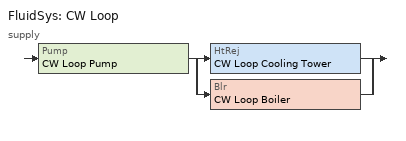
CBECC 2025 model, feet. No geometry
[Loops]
FluidSys 'CW Loop'
 supply: Pump 'CW Loop Pump' > split
  | HtRej 'CW Loop Cooling Tower'
  | Blr 'CW Loop Boiler'
[Proj]
MF08_IndSupply_IndExhaust_WSHP: GasType=NaturalGas; CliZn=ClimateZone9; StAddress=Street; City=Los Angeles; ZipCode=95837; WeatherStation=LOS ANGELES USC; HVACAutoSizing=0; UseExcptDsgnModel=0; RunTitle=MF08_Individual Supply + Individual Exhaust (WSHP); AnalysisType=Title24Compliance; FacilityType=Includes Residential Dwellings &/or Common Areas; DebugScreen=1
[ResProj]
MF08 2-Story Central WSHP - ResProj: CALGreen=0; PVCompCredit=0; PVWDCSysSize=( 1, 0, 0, 0, 0 ); AllowExcessPVEDR=0; ReducedPVReq=0; BattMaxCap=0; BattGridHarmCredit=0; SimSpeedOption=Compliance; SpecifyTargetDRtg=0; Address=1516 Ninth St; IsMultiFamily=1; CentralMFamLaundry=0; DfltMFamLaundryZn=Zone1; UseDefaultACH50=1; Status=New; IsVerified=0; ProjInclKitchen=1; InsulConsQuality=Yes; NumAddBedrooms=0; AllOrientations=0; HasGarage=0; TakeCntrlElecDHWSlrPVCred=0; ApplRefrigZone=Zone1; ApplWasherZone=Zone1; ApplDryerZone=Zone1; ApplCookZone=Zone1; ApplDishZone=Zone1; Appl_HaveRefrig=1; Appl_HaveDish=1; Appl_HaveCook=1; Appl_HaveWasher=1; Appl_HaveDryer=1; CSERpt_ZnDataDump=0; CSERpt_HVACDescrip=0; CSERpt_ZnEnergy=0; CSERpt_HtPumpHtg=0; CSERpt_Mtr_All=0; CSERpt_Mtr_Elec=0; CSERpt_Mtr_NGas=0; CSERpt_Mtr_Othr=0; CSERpt_ZnEnergy_DD=0; CSERpt_Mtr_All_DD=0; CSERpt_Mtr_Elec_DD=0; CSERpt_Mtr_NGas_DD=0; CSERpt_Mtr_Othr_DD=0; CSERpt_ZnEnergy_CD=0; CSERpt_Mtr_All_CD=0; CSERpt_Mtr_Elec_CD=0; CSERpt_Mtr_NGas_CD=0; CSERpt_Mtr_Othr_CD=0; CSERpt_ZnEnergy_HD=0; CSERpt_Mtr_All_HD=0; CSERpt_Mtr_Elec_HD=0; CSERpt_Mtr_NGas_HD=0; CSERpt_Mtr_Othr_HD=0
[Bldg]
Building: TotStoryCnt=2; AboveGrdStoryCnt=2
[ResZnGrp]
First Floor Zone Group; Second Floor Zone Group; Attic Zone Group
[ResZn] Type=Conditioned; Status=New; HVACSysStatus=New; DHWSys1Status=New; FloorArea=3660; CeilingHeight=8; FloorHeight=9; WinHeadHeight=6.7; NumStories=1
Name | Bottom
Zone1 | 0.7
Zone2 | 9.7
[ResExtWall] Status=New; Construction=Exterior Wall Cons; Tilt=90; Absorptivity=0.5
Name | Orientation | OrientationValue | Area
Zone1WallFront; Zone2WallFront | Front | 0 | 1037
Zone1WallLeft; Zone2WallLeft | Left | 90 | 255
Zone1WallBack; Zone2WallBack | Back | 180 | 1037
Zone1WallRight; Zone2WallRight | Right | 270 | 255
[ResWin] Status=New; WinType=ResidentialWindowType 1; SpecMethod=Window Dimensions (required for fins/overhangs); Height=5; Width=3; UfactorSHGCSource=NFRC; exHeight=5; exWidth=3; exNFRCUfactor=0.3; exNFRCSHGC=0.23; exUfactorSHGCSource=NFRC; exExteriorShade=Insect Screen (default); ModelFinsOverhang=0; OverhangDepth=1; OverhangDistUp=1.33; OverhangExL=3; OverhangExR=3; OverhangFlap=0.4; exOverhangDepth=1; exOverhangDistUp=1.33; exOverhangExL=3; exOverhangExR=3; exOverhangFlap=0.4; LeftFinDepth=0; LeftFinBotUp=0; exLeftFinDepth=0; exLeftFinBotUp=0; RightFinDepth=0; RightFinTopUp=0; RightFinDistR=0; RightFinBotUp=0; exRightFinDepth=0; exRightFinTopUp=0; exRightFinDistR=0; exRightFinBotUp=0
Name | Multiplier | exMultiplier | LeftFinTopUp | LeftFinDistL | exLeftFinTopUp | exLeftFinDistL
Zone1WinFront; Zone1WinBack; Zone2WinFront | 10.98 | 10.98 | 0 | 0 | 0 | 0
Zone1WinLeft; Zone1WinRight; Zone2WinLeft | 2.7 | 2.7 | 0 | 0 | 0 | 0
Zone2WinBack | 10.98 | 10.98 | 1.33 | 1 | 1.33 | 1
Zone2WinRight | 2.7 | 2.7 | 1.33 | 1 | 1.33 | 1
[ResDr] Status=New; Area=80; Ufactor=0.2; exUfactor=0.2
Zone1DoorFront; Zone2DoorFront
[ResSlabFlr]
Zone1Slab: Status=New; Area=3660; Surface=Default (80% carpeted/covered, 20% exposed); Perimeter=304; HeatedSlab=0; EdgeInsulation=0; EdgeInsulOption=R-7, 16 inches; exSurface=Default (80% carpeted/covered, 20% exposed); exEdgeInsulOption=R-5, 8 inches
[DwellUnit] Count=2
Name | DwellUnitTypeRef | CondFlrArea | WasherZoneRef | DryerZoneRef
1BR - First Floor | 1-Bed Type Z1 | 750 | Zone1 | Zone1
2BR - First Floor | 2-Bed Type Z1 | 1080 | Zone1 | Zone1
1BR - Second Floor | 1-Bed Type Z1 | 750 | Zone2 | Zone2
2BR - Second Floor | 2-Bed Type Z1 | 1080 | Zone2 | Zone2
[ResCeilingBelowAttic]
Zone2ToAtticCeiling: Status=New; Area=3660; Construction=Ceiling Below Attic Cons; AtticZone=Attic
[ResIntFlr]
Zone2ToZone1InteriorFloor: Status=New; Area=3660; FloorZ=9.7; Construction=Interior Floor; IsPartySurface=1; OtherSideModeled=1; Outside=Zone1
[ResAttic]
Attic: Type=Ventilated; Status=New; RoofRise=5; Construction=Attic Roof Cons; RoofSolReflect=0.2; RoofEmiss=0.75
[PVArray]
PV Array: SpecMthd=Simplified; DCSysSize=15.4; ModuleType=Standard; CalFlexibleInstallOpt=CFI1
[FluidSys]
CW Loop: Type=CondenserWater; DsgnSupWtrTemp=79
[FluidSeg] Sys=CW Loop
Name | Type
CW Supply Segment | PrimarySupply
CW Return Segment | PrimaryReturn
[Pump]
CW Loop Pump: Sys=CW Loop
[HtRej]
CW Loop Cooling Tower: Sys=CW Loop; Type=OpenTower; FanType=Axial; ModCtrl=VariableSpeedDrive; FluidSegInRef=CW Return Segment; FluidSegOutRef=CW Supply Segment; CapRtd=70000; TotFanHP=0.334; AirFlowCap=1389; WtrFlowCap=14.1; LowSpdAirFlowRat=0.5; MinSpdRat=0.5
[Blr]
CW Loop Boiler: Sys=CW Loop; Type=HotWater; FuelSrc=Gas; DraftType=Condensing; FluidSegInRef=CW Return Segment; FluidSegOutRef=CW Supply Segment; CapRtd=22000; AFUE=0.91
[ResConsAssm] RoofDeckLayer=Wood Siding/sheathing/decking; FloorSurfaceLayer=Carpeted; FloorDeckLayer=Wood Siding/sheathing/decking; OtherSideFinishLayer=Gypsum Board; RaisedHeelTruss=0; RaisedHeelTrussHeight=3.5
Name | CanAssignTo | Type | RoofingLayer | InsideFinishLayer | CavityLayer | FrameLayer | SheathInsulLayerRVal | WallExtFinishLayer | RadiantBarrier | RoofingType | CavInsulOverFrame | FlrExtConditions
Exterior Wall Cons | Exterior Walls | Wood Framed Wall | Light Roof (Asphalt Shingle) | Gypsum Board | R 21 | 2x6 @ 16 in. O.C. | 4 | Synthetic Stucco | 0 | all others
Ceiling Below Attic Cons | Ceilings (below attic) | Wood Framed Ceiling | Light Roof (Asphalt Shingle) | Gypsum Board | R 38 | 2x4 Bottom Chord of Truss @ 24 in. O.C. |  |  | 0 | all others
Interior Floor Cons; Interior Floor | Interior Floors | Wood Framed Floor | Light Roof (Asphalt Shingle) | Gypsum Board |  | 2x12 @ 16 in. O.C. |  |  | 0 | all others
Attic Roof Cons | Attic Roofs | Wood Framed Ceiling | 10 PSF (RoofTileAirGap) |  |  | 2x4 @ 24 in. O.C. |  |  | 1 | Steep Slope Roof tile, metal tile, or wood shakes | 0
Garage Attic Roof Cons | Attic Roofs | Wood Framed Ceiling | 10 PSF (RoofTileAirGap) |  |  | 2x4 @ 24 in. O.C. |  |  | 0 | Steep Slope Roof tile, metal tile, or wood shakes | 0
Ext Floor Cons | Exterior Floors | Wood Framed Floor | Light Roof (Asphalt Shingle) | Gypsum Board | R 19 in 5-1/2 in. cavity (R-18) | 2x4 @ 16 in. O.C. |  |  | 0 | all others |  | Exterior
Garage Ext Wall Cons | Exterior Walls | Wood Framed Wall | Light Roof (Asphalt Shingle) | Gypsum Board |  | 2x4 @ 16 in. O.C. |  | Synthetic Stucco | 0 | all others
Garage Ceiling Below Attic Cons | Ceilings (below attic) | Wood Framed Ceiling | Light Roof (Asphalt Shingle) | Gypsum Board |  | 2x4 Bottom Chord of Truss @ 24 in. O.C. |  |  | 0 | all others
R19 IntFloor Cons | Interior Floors | Wood Framed Floor | Light Roof (Asphalt Shingle) | Gypsum Board | R 19 in 5-1/2 in. cavity (R-18) | 2x6 @ 16 in. O.C. |  |  | 0 | all others
IntWall Cons | Interior Walls | Wood Framed Wall | Light Roof (Asphalt Shingle) | Gypsum Board | R 21 | 2x6 @ 16 in. O.C. |  |  | 0 | all others
[ResMat]
Name | Density | SpecHeat | Conductivity | ConductivityCT | RValPerInch | Thickness | ConductivityQII
SoftWood | 35 | 0.39 | 0.08167 | 0.0012 | 1.0204
Steel | 489 | 0.12 | 26.2 |  | 0.00318
SIPSskin | 41 | 0.45 | 0.06127 | 0.0012 | 1.36 | 0.4375
Ceiling Insul | 1.5 | 0.2 |  | 0.00418
Other Insul | 1.5 | 0.2 |  | 0.0032537
Gypsum Board | 40 | 0.27 | 0.09167 | 0.0001217 | 0.9091 | 0.5
Insul-R4-D1.5-SH0.35-C0.02083 | 1.5 | 0.35 | 0.0208325 | 0.00175 |  | 1 | 0.0208325
Synthetic Stucco | 58 | 0.2 | 0.2 |  | 0.5333 | 0.375
Carpet | 12.3 | 0.34 | 0.02 |  | 4.1667 | 0.5
Wood layer | 41 | 0.45 | 0.06127 | 0.0012 | 1.36 | 0.5
TileGap | 0.075 | 0.24 | 0.07353 |  | 1.1333 | 0.75
10 PSF Roof | 120 | 0.2 | 1 |  | 0.0833 | 1
VertWallCavity | 0.075 | 0.24 | 0.314 | 0.00397 | 1.1333 | 3.5
3 Coat Stucco | 116 | 0.2 | 0.4167 |  | 0.2686 | 0.875
Ins-R21-D1.5-SH0.2-C0.02183 | 1.5 | 0.2 | 0.0218254 | 0.0032537 |  |  | 0.0218254
Ins-R9.1-D1.5-SH0.2-C0.03205 | 1.5 | 0.2 | 0.0320513 | 0.00418 |  |  | 0.0320513
Ins-R13-D1.5-SH0.2-C0.02244 | 1.5 | 0.2 | 0.0224376 | 0.0032537 |  |  | 0.0224376
FrameGap | 0 | 0 | 200 |  | 0.000417
Ins-R18-D1.5-SH0.2-C0.0162 | 1.5 | 0.2 | 0.0162037 | 0.0032537 |  |  | 0.0162037
Ins-R18-D1.5-SH0.2-C0.02546 | 1.5 | 0.2 | 0.025463 | 0.0032537 |  |  | 0.025463
Ins-R1-D1.5-SH0.2-C0.29167 | 1.5 | 0.2 | 0.291667 | 0.0032537 |  |  | 0.291667
Insul-R5-D1.5-SH0.35-C0.01667 | 1.5 | 0.35 | 0.016666 | 0.00175 |  | 1 | 0.016666
[ResWinType]
ResidentialWindowType 1
[DwellUnitType] WasherOption=In-Unit; DryerOption=In-Unit; DryerFuel=Electricity; CookFuel=Electricity; IAQSupInletsAccessible=1; IAQHasFID=1; IAQOption=Individual IAQ Fans; IAQFanCnt=( 1, 1, 1, 1 ); HVACSysType=Central Heating and Cooling System; HVACCentralRef=WSHP System; HVACFanRef=HVAC Fan - WSHP Indoor; HVACDistRef=Air Distribution System - Res; NumDHWSysTypes=1; DHWSysRef=DHWHeatpump; TotShowersServed=1; TotBathsServed=1; CompactDistrib=not compact; CDSpecFixDists=0; ServesAsDHWHtr=0; DHWSystemType=Standard; DHWAmbientCond=Unconditioned
Name | NumBedrooms | CondFlrArea | IAQFanRef
1-Bed Type Z1 | 1 | 750 | IAQ Bal Fan - 1BR
2-Bed Type Z1 | 2 | 1080 | IAQ Bal Fan - 2BR
[ResCentralHtgClgSys]
WSHP System: Type=Water source heat pump; CWFluidSegInRef=CW Supply Segment; CWFluidSegOutRef=CW Return Segment; WSHPCOP=4.8; WSHPEER=17
[ResDistSys]
Air Distribution System - Res: Type=Ducts located entirely in conditioned space; Status=New; DefaultSystem=1; HasBypassDuct=0; IsLessThanFortyFt=0
[ResFanSys]
HVAC Fan - WSHP Indoor: Type=Single Speed Fan; DefaultSystem=0; WperCFMCool=0.45
[ResIAQFan] WperCFMIAQ=0.4; IAQFanType=Balanced; IncludesRecov=0; SetPerfByHVIInterp=0
Name | IAQCFM
IAQ Bal Fan - 1BR | 37.5
IAQ Bal Fan - 2BR | 54.9
[ResDHWSys]
DHWHeatpump: SystemType=Standard; CentralRecircType=Non-Central; UseMaxDurNumHtrs=0; CHPWHSysDescrip=Single Pass Primary; CHPWHIntegPkgType=Residential (NEEA rated) Product; CHPWHCompType=Sanden GS3-45HPA-US (4kW cap @ 40F); CHPWHAutosize=0; CHPWHNumComp=2; CHPWHTotTankVol=160; CHPWHTankCount=1; CHPWHTankRVal=16; CHPWHTankLoc=Outside; CHPWHSrcAirLoc=Outside; CHPWHLoopTankConfig=None (return to Primary); CHPWHLoopTankType=Electric Resistance; CHPWHLoopTankVol=80; DHWHeater=Heat Pump; RecircPumpPwr=10; LoopPipeInsulThk=2; RecircPipeLoc=Semi-Conditioned; LoopHeater=DHW Loop Tank Heater 1; TotShowersServed=1; TotBathsServed=1; DemRespControl=Basic
[ResWtrHtr]
Heat Pump: HeaterElementType=Heat Pump; TankType=Small Storage; HPWHCategory=Residential (NEEA rated) Product; HPWHBrand=(generic); HPWHModel=Standard Design 50 gal HPWH; TankOutside=0; ASHPTSrcOutside=1; EnergyFactor=0.59; NonStdTankVolume=275; IntInsulRVal=0; ExtInsulRVal=0; AmbientCond=Unconditioned; HasElecMiniTank=0; ElecMiniTankPower=0
[ResLpTankHtr]
DHW Loop Tank Heater 1: whResHtPwr=4500; whVol=80; TankOutside=1
